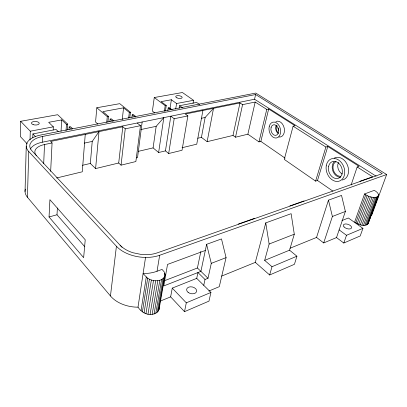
<?xml version="1.0" encoding="UTF-8"?>
<svg xmlns="http://www.w3.org/2000/svg" width="407" height="407" viewBox="0 0 407 407"><rect width="100%" height="100%" fill="white"/><g stroke="black" fill="none" stroke-linecap="round" stroke-linejoin="round"><path stroke-width="0.61" d="M67.369 129.736L67.72 124.12L57.662 114.718L20.665 121.296L20.35 136.543L27.238 143.895M25.041 191.544L26.241 146.133M159.137 307.239C159.88 311.243 155.683 314.021 152.152 314.362C146.403 315.272 141.051 311.864 138.014 307.153L136.9 307.168A28.994 19.719 7.1 0 1 110.45 295.965L27.432 197.247L28.749 151.516A26.023 12.815 3.1 0 1 30.937 138.751L32.585 137.775A26.023 12.815 3.1 0 1 41.01 134.951L255.769 93.076L386.65 174.537L371.845 214.916M30.021 139.855L30.281 131.202L20.665 121.296M32.799 137.642L32.916 133.918L56.059 129.467L58.252 131.593M30.332 149.064L31.349 147.548L33.588 145.594A22.426 11.208 3 0 1 42.272 142.216L42.506 136.467L255.611 94.531L382.275 173.662L157.285 252.859A26.394 16.194 7.6 0 1 141.244 254.467L132.906 252.727A26.394 16.194 7.6 0 1 119.984 245.085L31.975 150.844A22.548 11.101 3.1 0 1 30.169 143.88L31.527 141.712L33.781 139.784A22.548 11.101 3.1 0 1 42.506 136.467M43.697 163.583L44.516 144.526L52.071 142.974L50.656 171.393M53.185 129.996L53.342 126.836L48.672 122.309L61.691 119.917L66.433 124.364L66.046 130.611M49.044 216.977L49.919 199.689L85.221 239.789L83.644 257.667L49.044 216.977L56.995 214.764L84.839 246.81M61.045 131.1L61.691 119.917M56.995 214.764L57.392 208.013M69.022 129.451L69.185 126.943L70.477 126.694L72.792 128.851M378.454 195.543C378.759 193.015 376.083 191.534 374.287 190.328L364.53 193.966L354.685 221.907C358.196 224.552 364.952 227.574 368.259 223.377L378.454 195.543L367.857 224.115M85.246 134.396L82.27 171.8L56.629 177.986M95.604 168.584L90.323 163.456L92.231 141.427L99.003 131.598L95.604 168.584L118.707 163.009L121.052 165.161L135.867 161.543L140.486 125.677L137.195 123M129.782 117.801L130.438 112.246L119.76 103.668L96.815 107.753L95.559 122.059L97.899 124.115M368.259 223.377L368.335 222.527M106.731 122.298L107.285 116.631L96.815 107.753M107.911 122.064L108.471 116.402L102.829 111.635L123.565 107.835L129.309 112.459L130.438 112.246M109.9 121.586L110.155 119.058L111.34 118.829L114.036 121.108M122.263 119.495L123.565 107.835M118.707 163.009L122.802 126.76L50.56 141.453L52.071 142.974M121.052 165.161L125.244 128.821L122.802 126.76M128.658 118.02L129.309 112.459M110.45 295.965L116.422 246.26L28.749 151.516M131.929 117.287L132.229 114.81L133.364 114.591L135.806 116.555M142.155 121.998L137.535 157.585L136.33 157.875M193.035 103.337L193.559 100.3L182.428 92.521L154.263 97.532L152.396 111.111L154.843 112.993M158.628 152.518L153.088 147.894L156.171 126.328L163.823 117.613L158.628 152.518L165.446 150.88L168.676 153.531L182.031 150.269L187.866 115.914L185.322 114.052L239.962 102.94L242.567 104.64L255.179 102.04L266.753 109.412L268.666 108.995L295.034 125.712L293.111 126.19L284.264 159.402L315.608 181.115L317.496 180.489L332.936 191.142M164.382 111.289L165.217 105.667L154.263 97.532M165.42 111.086L166.26 105.469L161.091 101.638L171.372 99.751L176.572 103.515L193.559 100.3M138.014 307.153L145.543 257.412M167.826 110.394L168.208 107.886L169.251 107.687L172.151 109.834M169.963 108.964L171.372 99.751M165.446 150.88L170.813 116.199L174.181 118.732L187.866 115.914M141.056 310.648L146.286 276.948L143.106 273.519L145.177 273.514A30.001 19.053 7.5 0 0 157.026 271.266L162.032 269.398L164.245 271.947L165.084 274.811L159.005 309.686M142.394 311.904L147.685 278.179L146.286 276.948M168.676 153.531L174.181 118.732M175.692 109.076L176.572 103.515M144.047 312.958L149.405 279.222L147.685 278.179M145.94 313.756L151.368 280.021L149.405 279.222M179.182 108.181L179.584 105.698L196.596 102.427L199.644 104.553M147.98 314.275L153.49 280.55L151.368 280.021M157.026 271.266L159.671 255.275L386.65 174.537M150.086 314.479L155.667 280.769C159.498 280.937 164.733 279.283 165.084 274.811M152.152 314.362L157.804 280.682M154.09 313.934L159.809 280.291M155.815 313.212L161.584 279.609M157.25 312.23L163.054 278.673M158.328 311.04L164.153 277.523M164.667 274.603L164.886 273.367M202.9 110.475L196.749 144.18L182.036 147.731M196.723 278.373L210.938 292.445L208.974 301.124L184.508 311.665L170.645 296.871L172.258 288.11L196.723 278.373L197.934 272.548L205.016 279.477L203.749 285.327M207.138 141.672L201.434 137.388L205.128 117.481L213.533 108.313L207.138 141.672L233.008 135.434L235.511 137.21L247.873 134.193L258.989 141.895L260.862 141.412L285.119 158.15M184.508 311.665L186.294 302.833L172.258 288.11M164.469 280.723L197.426 267.994L200.849 251.429M208.837 291.051L219.281 286.676L226.068 257.636L221.494 238.934L206.614 244.327L200.91 271.383L163.767 285.938L167.531 264.423L205.321 250.473M233.008 135.434L239.962 102.94M235.511 137.21L242.567 104.64M205.016 279.477L208.002 278.271L211.279 263.36L206.614 244.327M42.272 142.216L254.548 99.247L255.611 94.531M247.873 134.193L255.179 102.04M258.989 141.895L266.753 109.412M260.862 141.412L268.666 108.995M221.591 276.119L255.311 262.383L265.771 222.883L291.127 213.69L294.286 234.198L289.55 250.183L264.662 260.378L271.993 266.707L296.912 256.201L289.55 250.183M264.662 260.378L269.134 244.032L265.771 222.883M255.311 262.383L269.653 274.979L271.993 266.707M315.608 181.115L325.885 147.044L327.803 146.495L359.096 166.336L357.178 166.967L351.119 184.982M317.496 180.489L327.803 146.495M296.912 256.201L294.434 264.301L269.653 274.979M316.549 237.444L328.459 200.158L341.534 195.421L345.385 211.442L336.513 237.576L323.692 242.943L316.549 237.444L290.043 248.239M323.692 242.943L332.392 216.473L328.459 200.158M336.513 237.576L343.798 243.03L346.494 235.297L362.947 228.363L348.377 217.994L341.905 220.574M355.866 222.746L365.756 194.78L364.53 193.966M357.204 223.575L367.145 195.594L365.756 194.78M358.694 224.282L368.691 196.291L367.145 195.594M360.281 224.837L370.329 196.84C372.812 197.42 375.92 198.041 378.057 196.245M361.889 225.208L371.983 197.217M363.446 225.386L373.58 197.405M362.947 228.363L360.19 235.968L343.798 243.03M364.881 225.361L375.045 197.4M366.127 225.132L376.317 197.192M367.134 224.71L377.335 196.805M368.549 221.937L376.556 200.051M376.989 198.87L378.505 194.729M186.294 302.833L210.938 292.445M160.363 301.058L170.645 296.871M269.134 244.032L294.286 234.198M211.279 263.36L226.068 257.636M332.392 216.473L345.385 211.442M238.324 224.043L254.492 218.356M289.835 205.927L304.044 200.931M359.946 181.268L372.639 176.806L357.178 166.967M138.253 151.358L153.088 147.894M82.484 165.298L90.323 163.456M197.777 138.248L201.434 137.388M84.244 143.122L92.231 141.427M201.419 118.269L205.128 117.481M140.908 129.543L156.171 126.328M125.244 128.821L140.486 125.677M30.281 131.202L53.342 126.836M66.433 124.364L67.72 124.12M107.285 116.631L108.471 116.402M165.217 105.667L166.26 105.469M153.49 280.55L155.667 280.769M368.691 196.291L370.329 196.84M254.548 99.247L376.099 176.175M293.111 126.19L325.885 147.044M179.584 105.698L182.499 107.814M339.128 229.874L346.494 235.297M168.208 107.886L170.706 109.748M132.229 114.81L135.195 117.201M110.155 119.058L112.551 121.093M69.185 126.943L71.408 129.029M197.426 267.994L208.002 278.271M32.916 133.918L35.572 136.655M120.05 245.156L122.029 247.273M27.432 197.247A24.949 13.726 2 0 1 25.356 189.143M159.671 255.275A30.484 18.707 7.6 0 1 147.644 257.417L144.368 257.407A30.484 18.707 7.6 0 1 116.422 246.26M36.564 155.739A17.247 8.618 3 0 1 44.516 144.526M340.461 177.32A8.822 6.716 69.5 0 1 333.033 171.423A8.822 6.716 69.5 0 1 334.091 161.808M278.067 132.56A4.574 3.225 76.4 0 1 277.014 125.437M278.302 133.577A5.377 3.795 76.4 0 1 276.261 125.331M275.875 121.566A8.079 5.688 76.4 0 1 284.269 128.322A8.079 5.688 76.4 0 1 278.815 137.006M334.223 158.114A11.762 8.954 69.5 0 1 347.639 165.598A11.762 8.954 69.5 0 1 342.373 180.021M278.668 130.306A4.558 3.231 76.4 0 1 278.108 128.022M342.262 174.018A7.743 5.942 69.4 0 1 338.502 162.408M340.745 176.297A7.794 5.932 69.5 0 1 333.465 170.375A7.794 5.932 69.5 0 1 335.994 161.625M328.581 166.326A8.868 6.705 69.7 0 0 337.24 178.566A8.868 6.705 69.7 0 0 340.267 165.003A8.868 6.705 69.7 0 0 328.581 166.326M326.231 165.868A11.828 8.944 69.7 0 0 338.563 181.324A11.828 8.944 69.7 0 0 341.463 162.673A11.828 8.944 69.7 0 0 326.231 165.868M269.256 126.358A8.12 5.678 76.4 0 0 276.022 138.044A8.12 5.678 76.4 0 0 279.146 125.753A8.12 5.678 76.4 0 0 269.256 126.358M271.082 127.564A5.413 3.785 76.4 0 0 275.559 135.394A5.413 3.785 76.4 0 0 277.691 127.228A5.413 3.785 76.4 0 0 271.082 127.564M188.12 292.358A5.098 3.424 12.6 0 0 196.51 291.758A5.098 3.424 12.6 0 0 190.298 286.803A5.098 3.424 12.6 0 0 188.12 292.358M344.068 226.953A4.319 2.218 19.3 0 0 351.21 228.393A4.319 2.218 19.3 0 0 347.095 224.079A4.319 2.218 19.3 0 0 344.068 226.953M176.953 97.853A3.251 1.358 9.2 0 0 182.127 97.665A3.251 1.358 9.2 0 0 177.752 95.604A3.251 1.358 9.2 0 0 176.953 97.853M33.181 124.628A3.892 1.791 2.8 0 0 39.235 123.509A3.892 1.791 2.8 0 0 33.659 121.545A3.892 1.791 2.8 0 0 33.181 124.628"/></g></svg>
